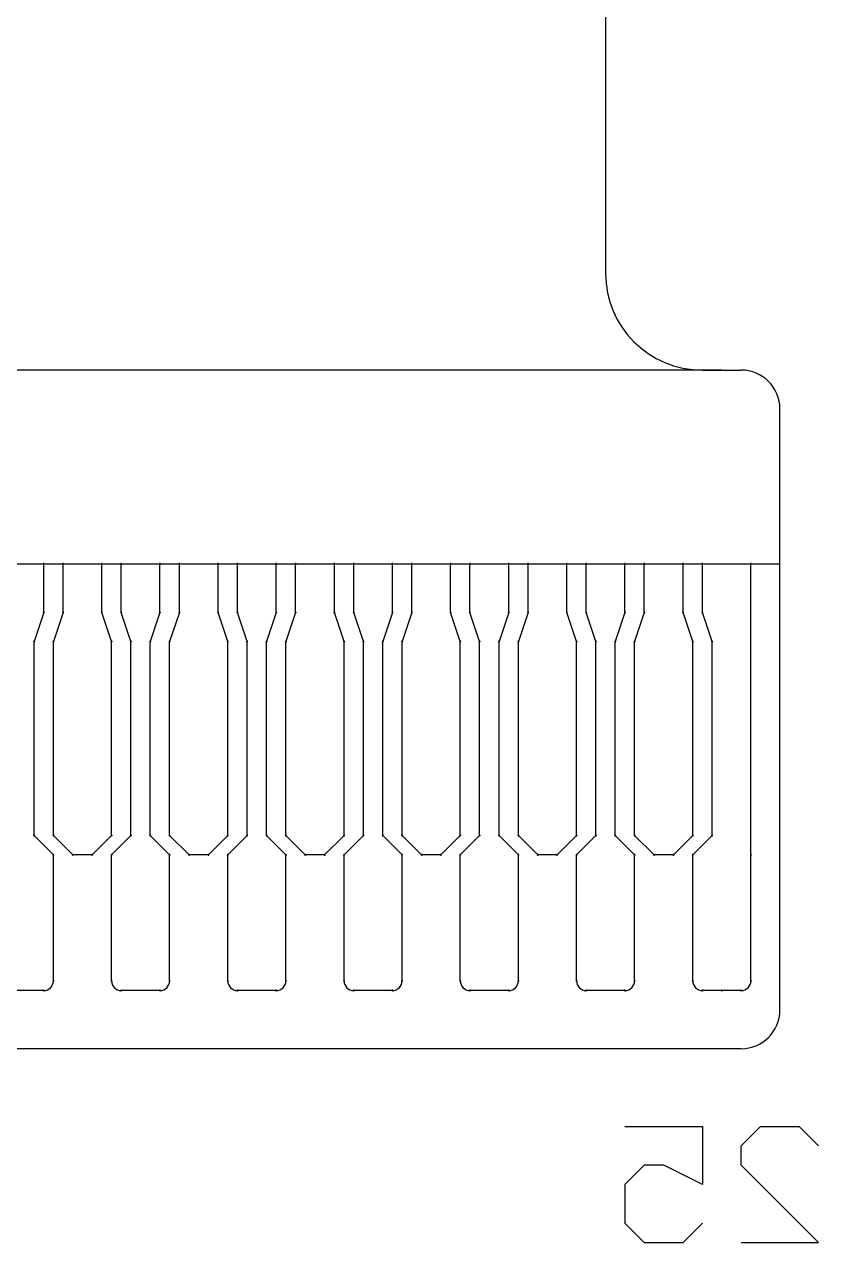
# Model space of a CAD drawing. Header units: millimetres. Extents: x 1040 to 3675, y 249 to 975.
# Drawn here: x 3368.83 to 3372.93, y 837.91 to 844.19 of the extents above; entities that cross this region are included whole.
import ezdxf

# ---------------------------------------------------------------- set-up
doc = ezdxf.new("R2010")
doc.units = ezdxf.units.MM
doc.layers.add('KeepOutLayer', color=6, linetype='Continuous')

msp = doc.modelspace()

# ---------------------------------------------------------------- linework, layer by layer
for p, q in [((3371.8344, 848.9092), (3371.8344, 842.9092)), ((3372.4344, 842.4092), (3365.2344, 842.4092)), ((3372.3344, 842.4092), (3372.5344, 842.4092)), ((3372.7344, 839.1092), (3372.7344, 842.2092)), ((3372.7344, 841.4092), (3364.9344, 841.4092)), ((3372.5344, 838.9092), (3365.1344, 838.9092))]:
    msp.add_line(p, q)
for centre, radius, start, end in [((3372.3344, 842.9092), 0.5, 180, 270), ((3372.5344, 842.2092), 0.2, 0, 90), ((3372.5344, 839.1092), 0.2, 270, 0)]:
    msp.add_arc(centre, radius, start, end)
at = {"layer": 'KeepOutLayer'}
for p, q in [((3368.9347, 841.1592), (3368.9347, 841.4092)), ((3369.0347, 841.1592), (3369.0347, 841.4092)), ((3369.2347, 841.1592), (3369.2347, 841.4092)), ((3369.3347, 841.1592), (3369.3347, 841.4092)), ((3369.5347, 841.1592), (3369.5347, 841.4092)), ((3369.6347, 841.1592), (3369.6347, 841.4092)), ((3369.8347, 841.1592), (3369.8347, 841.4092)), ((3369.9347, 841.1592), (3369.9347, 841.4092)), ((3370.1347, 841.1592), (3370.1347, 841.4092)), ((3370.2347, 841.1592), (3370.2347, 841.4092)), ((3370.4347, 841.1592), (3370.4347, 841.4092)), ((3370.5347, 841.1592), (3370.5347, 841.4092)), ((3370.7347, 841.1592), (3370.7347, 841.4092)), ((3370.8347, 841.1592), (3370.8347, 841.4092)), ((3371.0347, 841.1592), (3371.0347, 841.4092)), ((3371.1347, 841.1592), (3371.1347, 841.4092)), ((3371.3347, 841.1592), (3371.3347, 841.4092)), ((3371.4347, 841.1592), (3371.4347, 841.4092)), ((3371.6347, 841.1592), (3371.6347, 841.4092)), ((3371.7347, 841.1592), (3371.7347, 841.4092)), ((3371.9347, 841.1592), (3371.9347, 841.4092)), ((3372.0347, 841.1592), (3372.0347, 841.4092)), ((3372.2347, 841.1592), (3372.2347, 841.4092)), ((3372.3347, 841.1592), (3372.3347, 841.4092)), ((3372.3347, 841.1592), (3372.3347, 841.4092)), ((3372.5847, 839.2592), (3372.5847, 841.4092)), ((3368.9347, 841.1592), (3368.8847, 841.0092)), ((3369.0347, 841.1592), (3368.9847, 841.0092)), ((3369.2847, 841.0092), (3369.2347, 841.1592)), ((3369.3847, 841.0092), (3369.3347, 841.1592)), ((3369.5347, 841.1592), (3369.4847, 841.0092)), ((3369.6347, 841.1592), (3369.5847, 841.0092)), ((3369.8847, 841.0092), (3369.8347, 841.1592)), ((3369.9847, 841.0092), (3369.9347, 841.1592)), ((3370.1347, 841.1592), (3370.0847, 841.0092)), ((3370.2347, 841.1592), (3370.1847, 841.0092)), ((3370.4847, 841.0092), (3370.4347, 841.1592)), ((3370.5847, 841.0092), (3370.5347, 841.1592)), ((3370.7347, 841.1592), (3370.6847, 841.0092)), ((3370.8347, 841.1592), (3370.7847, 841.0092)), ((3371.0847, 841.0092), (3371.0347, 841.1592)), ((3371.1847, 841.0092), (3371.1347, 841.1592)), ((3371.3347, 841.1592), (3371.2847, 841.0092)), ((3371.4347, 841.1592), (3371.3847, 841.0092)), ((3371.6847, 841.0092), (3371.6347, 841.1592)), ((3371.7847, 841.0092), (3371.7347, 841.1592)), ((3371.9347, 841.1592), (3371.8847, 841.0092)), ((3372.0347, 841.1592), (3371.9847, 841.0092)), ((3372.2847, 841.0092), (3372.2347, 841.1592)), ((3372.3847, 841.0092), (3372.3347, 841.1592)), ((3372.3847, 841.0092), (3372.3347, 841.1592)), ((3368.8847, 840.0092), (3368.8847, 841.0092)), ((3368.9847, 840.0092), (3368.9847, 841.0092)), ((3369.2847, 840.0092), (3369.2847, 841.0092)), ((3369.3847, 840.0092), (3369.3847, 841.0092)), ((3369.4847, 840.0092), (3369.4847, 841.0092)), ((3369.5847, 840.0092), (3369.5847, 841.0092)), ((3369.8847, 840.0092), (3369.8847, 841.0092)), ((3369.9847, 840.0092), (3369.9847, 841.0092)), ((3370.0847, 840.0092), (3370.0847, 841.0092)), ((3370.1847, 840.0092), (3370.1847, 841.0092)), ((3370.4847, 840.0092), (3370.4847, 841.0092)), ((3370.5847, 840.0092), (3370.5847, 841.0092)), ((3370.6847, 840.0092), (3370.6847, 841.0092)), ((3370.7847, 840.0092), (3370.7847, 841.0092)), ((3371.0847, 840.0092), (3371.0847, 841.0092)), ((3371.1847, 840.0092), (3371.1847, 841.0092)), ((3371.2847, 840.0092), (3371.2847, 841.0092)), ((3371.3847, 840.0092), (3371.3847, 841.0092)), ((3371.6847, 840.0092), (3371.6847, 841.0092)), ((3371.7847, 840.0092), (3371.7847, 841.0092)), ((3371.8847, 840.0092), (3371.8847, 841.0092)), ((3371.9847, 840.0092), (3371.9847, 841.0092)), ((3372.2847, 840.0092), (3372.2847, 841.0092)), ((3372.2847, 840.0092), (3372.2847, 841.0092)), ((3372.3847, 840.0092), (3372.3847, 841.0092)), ((3372.3847, 840.0092), (3372.3847, 841.0092)), ((3368.9847, 839.9092), (3368.8847, 840.0092)), ((3369.0847, 839.9092), (3368.9847, 840.0092)), ((3369.2847, 840.0092), (3369.1847, 839.9092)), ((3369.3847, 840.0092), (3369.2847, 839.9092)), ((3369.5847, 839.9092), (3369.4847, 840.0092)), ((3369.6847, 839.9092), (3369.5847, 840.0092)), ((3369.8847, 840.0092), (3369.7847, 839.9092)), ((3369.9847, 840.0092), (3369.8847, 839.9092)), ((3370.1847, 839.9092), (3370.0847, 840.0092)), ((3370.2847, 839.9092), (3370.1847, 840.0092)), ((3370.4847, 840.0092), (3370.3847, 839.9092)), ((3370.5847, 840.0092), (3370.4847, 839.9092)), ((3370.7847, 839.9092), (3370.6847, 840.0092)), ((3370.8847, 839.9092), (3370.7847, 840.0092)), ((3371.0847, 840.0092), (3370.9847, 839.9092)), ((3371.1847, 840.0092), (3371.0847, 839.9092)), ((3371.3847, 839.9092), (3371.2847, 840.0092)), ((3371.4847, 839.9092), (3371.3847, 840.0092)), ((3371.6847, 840.0092), (3371.5847, 839.9092)), ((3371.7847, 840.0092), (3371.6847, 839.9092)), ((3371.9847, 839.9092), (3371.8847, 840.0092)), ((3372.0847, 839.9092), (3371.9847, 840.0092)), ((3372.2847, 840.0092), (3372.1847, 839.9092)), ((3372.3847, 840.0092), (3372.2847, 839.9092)), ((3372.3847, 840.0092), (3372.2847, 839.9092)), ((3368.9847, 839.2592), (3368.9847, 839.9092)), ((3369.1847, 839.9092), (3369.0847, 839.9092)), ((3369.2847, 839.2592), (3369.2847, 839.9092)), ((3369.5847, 839.2592), (3369.5847, 839.9092)), ((3369.7847, 839.9092), (3369.6847, 839.9092)), ((3369.8847, 839.2592), (3369.8847, 839.9092)), ((3369.8847, 839.2592), (3369.8847, 839.9092)), ((3370.1847, 839.2592), (3370.1847, 839.9092)), ((3370.3847, 839.9092), (3370.2847, 839.9092)), ((3370.4847, 839.2592), (3370.4847, 839.9092)), ((3370.7847, 839.2592), (3370.7847, 839.9092)), ((3370.9847, 839.9092), (3370.8847, 839.9092)), ((3371.0847, 839.2592), (3371.0847, 839.9092)), ((3371.3847, 839.2592), (3371.3847, 839.9092)), ((3371.5847, 839.9092), (3371.4847, 839.9092)), ((3371.6847, 839.2592), (3371.6847, 839.9092)), ((3371.9847, 839.2592), (3371.9847, 839.9092)), ((3372.1847, 839.9092), (3372.0847, 839.9092)), ((3372.2847, 839.2592), (3372.2847, 839.9092)), ((3372.5847, 839.2592), (3372.5847, 839.9092)), ((3368.9347, 839.2092), (3368.7347, 839.2092)), ((3369.5347, 839.2092), (3369.3347, 839.2092)), ((3370.1347, 839.2092), (3369.9347, 839.2092)), ((3370.7347, 839.2092), (3370.5347, 839.2092)), ((3371.3347, 839.2092), (3371.1347, 839.2092)), ((3371.9347, 839.2092), (3371.7347, 839.2092)), ((3372.5347, 839.2092), (3372.3347, 839.2092)), ((3372.5347, 839.2092), (3372.3347, 839.2092)), ((3371.9347, 838.509), (3372.3346, 838.509)), ((3372.3346, 838.509), (3372.3346, 838.2091)), ((3372.5346, 838.409), (3372.6345, 838.509)), ((3372.6345, 838.509), (3372.8345, 838.509)), ((3372.8345, 838.509), (3372.9344, 838.409)), ((3372.5346, 838.3091), (3372.5346, 838.409)), ((3372.0347, 838.3091), (3371.9347, 838.2091)), ((3372.1347, 838.3091), (3372.0347, 838.3091)), ((3372.3346, 838.2091), (3372.1347, 838.3091)), ((3372.9344, 837.9092), (3372.5346, 838.3091)), ((3371.9347, 838.2091), (3371.9347, 838.0092)), ((3371.9347, 838.0092), (3372.0347, 837.9092)), ((3372.2346, 837.9092), (3372.3346, 838.0092)), ((3372.0347, 837.9092), (3372.2346, 837.9092)), ((3372.5346, 837.9092), (3372.9344, 837.9092))]:
    msp.add_line(p, q, dxfattribs=at)
for centre, radius, start, end in [((3368.9347, 841.4092), 0.0025, 0, 180), ((3368.9347, 841.4092), 0.0025, 180, 0), ((3369.0347, 841.4092), 0.0025, 0, 180), ((3369.0347, 841.4092), 0.0025, 180, 0), ((3369.2347, 841.4092), 0.0025, 0, 180), ((3369.2347, 841.4092), 0.0025, 180, 0), ((3369.3347, 841.4092), 0.0025, 0, 180), ((3369.3347, 841.4092), 0.0025, 180, 0), ((3369.5347, 841.4092), 0.0025, 0, 180), ((3369.5347, 841.4092), 0.0025, 180, 0), ((3369.6347, 841.4092), 0.0025, 0, 180), ((3369.6347, 841.4092), 0.0025, 180, 0), ((3369.8347, 841.4092), 0.0025, 0, 180), ((3369.8347, 841.4092), 0.0025, 180, 0), ((3369.9347, 841.4092), 0.0025, 0, 180), ((3369.9347, 841.4092), 0.0025, 180, 0), ((3370.1347, 841.4092), 0.0025, 0, 180), ((3370.1347, 841.4092), 0.0025, 180, 0), ((3370.2347, 841.4092), 0.0025, 0, 180), ((3370.2347, 841.4092), 0.0025, 180, 0), ((3370.4347, 841.4092), 0.0025, 0, 180), ((3370.4347, 841.4092), 0.0025, 180, 0), ((3370.5347, 841.4092), 0.0025, 0, 180), ((3370.5347, 841.4092), 0.0025, 180, 0), ((3370.7347, 841.4092), 0.0025, 0, 180), ((3370.7347, 841.4092), 0.0025, 180, 0), ((3370.8347, 841.4092), 0.0025, 0, 180), ((3370.8347, 841.4092), 0.0025, 180, 0), ((3371.0347, 841.4092), 0.0025, 0, 180), ((3371.0347, 841.4092), 0.0025, 180, 0), ((3371.1347, 841.4092), 0.0025, 0, 180), ((3371.1347, 841.4092), 0.0025, 180, 0), ((3371.3347, 841.4092), 0.0025, 0, 180), ((3371.3347, 841.4092), 0.0025, 180, 0), ((3371.4347, 841.4092), 0.0025, 0, 180), ((3371.4347, 841.4092), 0.0025, 180, 0), ((3371.6347, 841.4092), 0.0025, 0, 180), ((3371.6347, 841.4092), 0.0025, 180, 0), ((3371.7347, 841.4092), 0.0025, 0, 180), ((3371.7347, 841.4092), 0.0025, 180, 0), ((3371.9347, 841.4092), 0.0025, 0, 180), ((3371.9347, 841.4092), 0.0025, 180, 0), ((3372.0347, 841.4092), 0.0025, 0, 180), ((3372.0347, 841.4092), 0.0025, 180, 0), ((3372.2347, 841.4092), 0.0025, 0, 180), ((3372.2347, 841.4092), 0.0025, 180, 0), ((3372.3347, 841.4092), 0.0025, 0, 180), ((3372.3347, 841.4092), 0.0025, 0, 180), ((3372.3347, 841.4092), 0.0025, 180, 0), ((3372.3347, 841.4092), 0.0025, 180, 0), ((3372.5847, 841.4092), 0.0025, 0, 180), ((3372.5847, 841.4092), 0.0025, 180, 0), ((3368.9347, 841.1592), 0.0025, 0, 180), ((3368.9347, 841.1592), 0.0025, 0, 180), ((3368.9347, 841.1592), 0.0025, 180, 0), ((3368.9347, 841.1592), 0.0025, 180, 0), ((3369.0347, 841.1592), 0.0025, 0, 180), ((3369.0347, 841.1592), 0.0025, 0, 180), ((3369.0347, 841.1592), 0.0025, 180, 0), ((3369.0347, 841.1592), 0.0025, 180, 0), ((3369.2347, 841.1592), 0.0025, 0, 180), ((3369.2347, 841.1592), 0.0025, 0, 180), ((3369.2347, 841.1592), 0.0025, 180, 0), ((3369.2347, 841.1592), 0.0025, 180, 0), ((3369.3347, 841.1592), 0.0025, 0, 180), ((3369.3347, 841.1592), 0.0025, 0, 180), ((3369.3347, 841.1592), 0.0025, 180, 0), ((3369.3347, 841.1592), 0.0025, 180, 0), ((3369.5347, 841.1592), 0.0025, 0, 180), ((3369.5347, 841.1592), 0.0025, 0, 180), ((3369.5347, 841.1592), 0.0025, 180, 0), ((3369.5347, 841.1592), 0.0025, 180, 0), ((3369.6347, 841.1592), 0.0025, 0, 180), ((3369.6347, 841.1592), 0.0025, 0, 180), ((3369.6347, 841.1592), 0.0025, 180, 0), ((3369.6347, 841.1592), 0.0025, 180, 0), ((3369.8347, 841.1592), 0.0025, 0, 180), ((3369.8347, 841.1592), 0.0025, 0, 180), ((3369.8347, 841.1592), 0.0025, 180, 0), ((3369.8347, 841.1592), 0.0025, 180, 0), ((3369.9347, 841.1592), 0.0025, 0, 180), ((3369.9347, 841.1592), 0.0025, 0, 180), ((3369.9347, 841.1592), 0.0025, 180, 0), ((3369.9347, 841.1592), 0.0025, 180, 0), ((3370.1347, 841.1592), 0.0025, 0, 180), ((3370.1347, 841.1592), 0.0025, 0, 180), ((3370.1347, 841.1592), 0.0025, 180, 0), ((3370.1347, 841.1592), 0.0025, 180, 0), ((3370.2347, 841.1592), 0.0025, 0, 180), ((3370.2347, 841.1592), 0.0025, 0, 180), ((3370.2347, 841.1592), 0.0025, 180, 0), ((3370.2347, 841.1592), 0.0025, 180, 0), ((3370.4347, 841.1592), 0.0025, 0, 180), ((3370.4347, 841.1592), 0.0025, 0, 180), ((3370.4347, 841.1592), 0.0025, 180, 0), ((3370.4347, 841.1592), 0.0025, 180, 0), ((3370.5347, 841.1592), 0.0025, 0, 180), ((3370.5347, 841.1592), 0.0025, 0, 180), ((3370.5347, 841.1592), 0.0025, 180, 0), ((3370.5347, 841.1592), 0.0025, 180, 0), ((3370.7347, 841.1592), 0.0025, 0, 180), ((3370.7347, 841.1592), 0.0025, 0, 180), ((3370.7347, 841.1592), 0.0025, 180, 0), ((3370.7347, 841.1592), 0.0025, 180, 0), ((3370.8347, 841.1592), 0.0025, 0, 180), ((3370.8347, 841.1592), 0.0025, 0, 180), ((3370.8347, 841.1592), 0.0025, 180, 0), ((3370.8347, 841.1592), 0.0025, 180, 0), ((3371.0347, 841.1592), 0.0025, 0, 180), ((3371.0347, 841.1592), 0.0025, 0, 180), ((3371.0347, 841.1592), 0.0025, 180, 0), ((3371.0347, 841.1592), 0.0025, 180, 0), ((3371.1347, 841.1592), 0.0025, 0, 180), ((3371.1347, 841.1592), 0.0025, 0, 180), ((3371.1347, 841.1592), 0.0025, 180, 0), ((3371.1347, 841.1592), 0.0025, 180, 0), ((3371.3347, 841.1592), 0.0025, 0, 180), ((3371.3347, 841.1592), 0.0025, 0, 180), ((3371.3347, 841.1592), 0.0025, 180, 0), ((3371.3347, 841.1592), 0.0025, 180, 0), ((3371.4347, 841.1592), 0.0025, 0, 180), ((3371.4347, 841.1592), 0.0025, 0, 180), ((3371.4347, 841.1592), 0.0025, 180, 0), ((3371.4347, 841.1592), 0.0025, 180, 0), ((3371.6347, 841.1592), 0.0025, 0, 180), ((3371.6347, 841.1592), 0.0025, 0, 180), ((3371.6347, 841.1592), 0.0025, 180, 0), ((3371.6347, 841.1592), 0.0025, 180, 0), ((3371.7347, 841.1592), 0.0025, 0, 180), ((3371.7347, 841.1592), 0.0025, 0, 180), ((3371.7347, 841.1592), 0.0025, 180, 0), ((3371.7347, 841.1592), 0.0025, 180, 0), ((3371.9347, 841.1592), 0.0025, 0, 180), ((3371.9347, 841.1592), 0.0025, 0, 180), ((3371.9347, 841.1592), 0.0025, 180, 0), ((3371.9347, 841.1592), 0.0025, 180, 0), ((3372.0347, 841.1592), 0.0025, 0, 180), ((3372.0347, 841.1592), 0.0025, 0, 180), ((3372.0347, 841.1592), 0.0025, 180, 0), ((3372.0347, 841.1592), 0.0025, 180, 0), ((3372.2347, 841.1592), 0.0025, 0, 180), ((3372.2347, 841.1592), 0.0025, 0, 180), ((3372.2347, 841.1592), 0.0025, 180, 0), ((3372.2347, 841.1592), 0.0025, 180, 0), ((3372.3347, 841.1592), 0.0025, 0, 180), ((3372.3347, 841.1592), 0.0025, 0, 180), ((3372.3347, 841.1592), 0.0025, 0, 180), ((3372.3347, 841.1592), 0.0025, 0, 180), ((3372.3347, 841.1592), 0.0025, 180, 0), ((3372.3347, 841.1592), 0.0025, 180, 0), ((3372.3347, 841.1592), 0.0025, 180, 0), ((3372.3347, 841.1592), 0.0025, 180, 0), ((3368.8847, 841.0092), 0.0025, 0, 180), ((3368.8847, 841.0092), 0.0025, 0, 180), ((3368.9847, 841.0092), 0.0025, 0, 180), ((3368.9847, 841.0092), 0.0025, 0, 180), ((3369.2847, 841.0092), 0.0025, 0, 180), ((3369.2847, 841.0092), 0.0025, 0, 180), ((3369.3847, 841.0092), 0.0025, 0, 180), ((3369.3847, 841.0092), 0.0025, 0, 180), ((3369.4847, 841.0092), 0.0025, 0, 180), ((3369.4847, 841.0092), 0.0025, 0, 180), ((3369.5847, 841.0092), 0.0025, 0, 180), ((3369.5847, 841.0092), 0.0025, 0, 180), ((3369.8847, 841.0092), 0.0025, 0, 180), ((3369.8847, 841.0092), 0.0025, 0, 180), ((3369.9847, 841.0092), 0.0025, 0, 180), ((3369.9847, 841.0092), 0.0025, 0, 180), ((3370.0847, 841.0092), 0.0025, 0, 180), ((3370.0847, 841.0092), 0.0025, 0, 180), ((3370.1847, 841.0092), 0.0025, 0, 180), ((3370.1847, 841.0092), 0.0025, 0, 180), ((3370.4847, 841.0092), 0.0025, 0, 180), ((3370.4847, 841.0092), 0.0025, 0, 180), ((3370.5847, 841.0092), 0.0025, 0, 180), ((3370.5847, 841.0092), 0.0025, 0, 180), ((3370.6847, 841.0092), 0.0025, 0, 180), ((3370.6847, 841.0092), 0.0025, 0, 180), ((3370.7847, 841.0092), 0.0025, 0, 180), ((3370.7847, 841.0092), 0.0025, 0, 180), ((3371.0847, 841.0092), 0.0025, 0, 180), ((3371.0847, 841.0092), 0.0025, 0, 180), ((3371.1847, 841.0092), 0.0025, 0, 180), ((3371.1847, 841.0092), 0.0025, 0, 180), ((3371.2847, 841.0092), 0.0025, 0, 180), ((3371.2847, 841.0092), 0.0025, 0, 180), ((3371.3847, 841.0092), 0.0025, 0, 180), ((3371.3847, 841.0092), 0.0025, 0, 180), ((3371.6847, 841.0092), 0.0025, 0, 180), ((3371.6847, 841.0092), 0.0025, 0, 180), ((3371.7847, 841.0092), 0.0025, 0, 180), ((3371.7847, 841.0092), 0.0025, 0, 180), ((3371.8847, 841.0092), 0.0025, 0, 180), ((3371.8847, 841.0092), 0.0025, 0, 180), ((3371.9847, 841.0092), 0.0025, 0, 180), ((3371.9847, 841.0092), 0.0025, 0, 180), ((3372.2847, 841.0092), 0.0025, 0, 180), ((3372.2847, 841.0092), 0.0025, 0, 180), ((3372.2847, 841.0092), 0.0025, 0, 180), ((3372.3847, 841.0092), 0.0025, 0, 180), ((3372.3847, 841.0092), 0.0025, 0, 180), ((3372.3847, 841.0092), 0.0025, 0, 180), ((3372.3847, 841.0092), 0.0025, 0, 180), ((3368.8847, 841.0092), 0.0025, 180, 0), ((3368.8847, 841.0092), 0.0025, 180, 0), ((3368.9847, 841.0092), 0.0025, 180, 0), ((3368.9847, 841.0092), 0.0025, 180, 0), ((3369.2847, 841.0092), 0.0025, 180, 0), ((3369.2847, 841.0092), 0.0025, 180, 0), ((3369.3847, 841.0092), 0.0025, 180, 0), ((3369.3847, 841.0092), 0.0025, 180, 0), ((3369.4847, 841.0092), 0.0025, 180, 0), ((3369.4847, 841.0092), 0.0025, 180, 0), ((3369.5847, 841.0092), 0.0025, 180, 0), ((3369.5847, 841.0092), 0.0025, 180, 0), ((3369.8847, 841.0092), 0.0025, 180, 0), ((3369.8847, 841.0092), 0.0025, 180, 0), ((3369.9847, 841.0092), 0.0025, 180, 0), ((3369.9847, 841.0092), 0.0025, 180, 0), ((3370.0847, 841.0092), 0.0025, 180, 0), ((3370.0847, 841.0092), 0.0025, 180, 0), ((3370.1847, 841.0092), 0.0025, 180, 0), ((3370.1847, 841.0092), 0.0025, 180, 0), ((3370.4847, 841.0092), 0.0025, 180, 0), ((3370.4847, 841.0092), 0.0025, 180, 0), ((3370.5847, 841.0092), 0.0025, 180, 0), ((3370.5847, 841.0092), 0.0025, 180, 0), ((3370.6847, 841.0092), 0.0025, 180, 0), ((3370.6847, 841.0092), 0.0025, 180, 0), ((3370.7847, 841.0092), 0.0025, 180, 0), ((3370.7847, 841.0092), 0.0025, 180, 0), ((3371.0847, 841.0092), 0.0025, 180, 0), ((3371.0847, 841.0092), 0.0025, 180, 0), ((3371.1847, 841.0092), 0.0025, 180, 0), ((3371.1847, 841.0092), 0.0025, 180, 0), ((3371.2847, 841.0092), 0.0025, 180, 0), ((3371.2847, 841.0092), 0.0025, 180, 0), ((3371.3847, 841.0092), 0.0025, 180, 0), ((3371.3847, 841.0092), 0.0025, 180, 0), ((3371.6847, 841.0092), 0.0025, 180, 0), ((3371.6847, 841.0092), 0.0025, 180, 0), ((3371.7847, 841.0092), 0.0025, 180, 0), ((3371.7847, 841.0092), 0.0025, 180, 0), ((3371.8847, 841.0092), 0.0025, 180, 0), ((3371.8847, 841.0092), 0.0025, 180, 0), ((3371.9847, 841.0092), 0.0025, 180, 0), ((3371.9847, 841.0092), 0.0025, 180, 0), ((3372.2847, 841.0092), 0.0025, 180, 0), ((3372.2847, 841.0092), 0.0025, 180, 0), ((3372.2847, 841.0092), 0.0025, 180, 0), ((3372.3847, 841.0092), 0.0025, 180, 0), ((3372.3847, 841.0092), 0.0025, 180, 0), ((3372.3847, 841.0092), 0.0025, 180, 0), ((3372.3847, 841.0092), 0.0025, 180, 0), ((3368.8847, 840.0092), 0.0025, 0, 180), ((3368.8847, 840.0092), 0.0025, 0, 180), ((3368.8847, 840.0092), 0.0025, 180, 0), ((3368.8847, 840.0092), 0.0025, 180, 0), ((3368.9847, 840.0092), 0.0025, 0, 180), ((3368.9847, 840.0092), 0.0025, 0, 180), ((3368.9847, 840.0092), 0.0025, 180, 0), ((3368.9847, 840.0092), 0.0025, 180, 0), ((3369.2847, 840.0092), 0.0025, 0, 180), ((3369.2847, 840.0092), 0.0025, 0, 180), ((3369.2847, 840.0092), 0.0025, 180, 0), ((3369.2847, 840.0092), 0.0025, 180, 0), ((3369.3847, 840.0092), 0.0025, 0, 180), ((3369.3847, 840.0092), 0.0025, 0, 180), ((3369.3847, 840.0092), 0.0025, 180, 0), ((3369.3847, 840.0092), 0.0025, 180, 0), ((3369.4847, 840.0092), 0.0025, 0, 180), ((3369.4847, 840.0092), 0.0025, 0, 180), ((3369.4847, 840.0092), 0.0025, 180, 0), ((3369.4847, 840.0092), 0.0025, 180, 0), ((3369.5847, 840.0092), 0.0025, 0, 180), ((3369.5847, 840.0092), 0.0025, 0, 180), ((3369.5847, 840.0092), 0.0025, 180, 0), ((3369.5847, 840.0092), 0.0025, 180, 0), ((3369.8847, 840.0092), 0.0025, 0, 180), ((3369.8847, 840.0092), 0.0025, 0, 180), ((3369.8847, 840.0092), 0.0025, 180, 0), ((3369.8847, 840.0092), 0.0025, 180, 0), ((3369.9847, 840.0092), 0.0025, 0, 180), ((3369.9847, 840.0092), 0.0025, 0, 180), ((3369.9847, 840.0092), 0.0025, 180, 0), ((3369.9847, 840.0092), 0.0025, 180, 0), ((3370.0847, 840.0092), 0.0025, 0, 180), ((3370.0847, 840.0092), 0.0025, 0, 180), ((3370.0847, 840.0092), 0.0025, 180, 0), ((3370.0847, 840.0092), 0.0025, 180, 0), ((3370.1847, 840.0092), 0.0025, 0, 180), ((3370.1847, 840.0092), 0.0025, 0, 180), ((3370.1847, 840.0092), 0.0025, 180, 0), ((3370.1847, 840.0092), 0.0025, 180, 0), ((3370.4847, 840.0092), 0.0025, 0, 180), ((3370.4847, 840.0092), 0.0025, 0, 180), ((3370.4847, 840.0092), 0.0025, 180, 0), ((3370.4847, 840.0092), 0.0025, 180, 0), ((3370.5847, 840.0092), 0.0025, 0, 180), ((3370.5847, 840.0092), 0.0025, 0, 180), ((3370.5847, 840.0092), 0.0025, 180, 0), ((3370.5847, 840.0092), 0.0025, 180, 0), ((3370.6847, 840.0092), 0.0025, 0, 180), ((3370.6847, 840.0092), 0.0025, 0, 180), ((3370.6847, 840.0092), 0.0025, 180, 0), ((3370.6847, 840.0092), 0.0025, 180, 0), ((3370.7847, 840.0092), 0.0025, 0, 180), ((3370.7847, 840.0092), 0.0025, 0, 180), ((3370.7847, 840.0092), 0.0025, 180, 0), ((3370.7847, 840.0092), 0.0025, 180, 0), ((3371.0847, 840.0092), 0.0025, 0, 180), ((3371.0847, 840.0092), 0.0025, 0, 180), ((3371.0847, 840.0092), 0.0025, 180, 0), ((3371.0847, 840.0092), 0.0025, 180, 0), ((3371.1847, 840.0092), 0.0025, 0, 180), ((3371.1847, 840.0092), 0.0025, 0, 180), ((3371.1847, 840.0092), 0.0025, 180, 0), ((3371.1847, 840.0092), 0.0025, 180, 0), ((3371.2847, 840.0092), 0.0025, 0, 180), ((3371.2847, 840.0092), 0.0025, 0, 180), ((3371.2847, 840.0092), 0.0025, 180, 0), ((3371.2847, 840.0092), 0.0025, 180, 0), ((3371.3847, 840.0092), 0.0025, 0, 180), ((3371.3847, 840.0092), 0.0025, 0, 180), ((3371.3847, 840.0092), 0.0025, 180, 0), ((3371.3847, 840.0092), 0.0025, 180, 0), ((3371.6847, 840.0092), 0.0025, 0, 180), ((3371.6847, 840.0092), 0.0025, 0, 180), ((3371.6847, 840.0092), 0.0025, 180, 0), ((3371.6847, 840.0092), 0.0025, 180, 0), ((3371.7847, 840.0092), 0.0025, 0, 180), ((3371.7847, 840.0092), 0.0025, 0, 180), ((3371.7847, 840.0092), 0.0025, 180, 0), ((3371.7847, 840.0092), 0.0025, 180, 0), ((3371.8847, 840.0092), 0.0025, 0, 180), ((3371.8847, 840.0092), 0.0025, 0, 180), ((3371.8847, 840.0092), 0.0025, 180, 0), ((3371.8847, 840.0092), 0.0025, 180, 0), ((3371.9847, 840.0092), 0.0025, 0, 180), ((3371.9847, 840.0092), 0.0025, 0, 180), ((3371.9847, 840.0092), 0.0025, 180, 0), ((3371.9847, 840.0092), 0.0025, 180, 0), ((3372.2847, 840.0092), 0.0025, 0, 180), ((3372.2847, 840.0092), 0.0025, 0, 180), ((3372.2847, 840.0092), 0.0025, 0, 180), ((3372.2847, 840.0092), 0.0025, 180, 0), ((3372.2847, 840.0092), 0.0025, 180, 0), ((3372.2847, 840.0092), 0.0025, 180, 0), ((3372.3847, 840.0092), 0.0025, 0, 180), ((3372.3847, 840.0092), 0.0025, 0, 180), ((3372.3847, 840.0092), 0.0025, 0, 180), ((3372.3847, 840.0092), 0.0025, 0, 180), ((3372.3847, 840.0092), 0.0025, 180, 0), ((3372.3847, 840.0092), 0.0025, 180, 0), ((3372.3847, 840.0092), 0.0025, 180, 0), ((3372.3847, 840.0092), 0.0025, 180, 0), ((3368.9847, 839.9092), 0.0025, 0, 180), ((3368.9847, 839.9092), 0.0025, 0, 180), ((3368.9847, 839.9092), 0.0025, 180, 0), ((3368.9847, 839.9092), 0.0025, 180, 0), ((3369.0847, 839.9092), 0.0025, 0, 180), ((3369.0847, 839.9092), 0.0025, 0, 180), ((3369.0847, 839.9092), 0.0025, 180, 0), ((3369.0847, 839.9092), 0.0025, 180, 0), ((3369.1847, 839.9092), 0.0025, 0, 180), ((3369.1847, 839.9092), 0.0025, 0, 180), ((3369.1847, 839.9092), 0.0025, 180, 0), ((3369.1847, 839.9092), 0.0025, 180, 0), ((3369.2847, 839.9092), 0.0025, 0, 180), ((3369.2847, 839.9092), 0.0025, 0, 180), ((3369.2847, 839.9092), 0.0025, 180, 0), ((3369.2847, 839.9092), 0.0025, 180, 0), ((3369.5847, 839.9092), 0.0025, 0, 180), ((3369.5847, 839.9092), 0.0025, 0, 180), ((3369.5847, 839.9092), 0.0025, 180, 0), ((3369.5847, 839.9092), 0.0025, 180, 0), ((3369.6847, 839.9092), 0.0025, 0, 180), ((3369.6847, 839.9092), 0.0025, 0, 180), ((3369.6847, 839.9092), 0.0025, 180, 0), ((3369.6847, 839.9092), 0.0025, 180, 0), ((3369.7847, 839.9092), 0.0025, 0, 180), ((3369.7847, 839.9092), 0.0025, 0, 180), ((3369.7847, 839.9092), 0.0025, 180, 0), ((3369.7847, 839.9092), 0.0025, 180, 0), ((3369.8847, 839.9092), 0.0025, 0, 180), ((3369.8847, 839.9092), 0.0025, 0, 180), ((3369.8847, 839.9092), 0.0025, 0, 180), ((3369.8847, 839.9092), 0.0025, 180, 0), ((3369.8847, 839.9092), 0.0025, 180, 0), ((3369.8847, 839.9092), 0.0025, 180, 0), ((3370.1847, 839.9092), 0.0025, 0, 180), ((3370.1847, 839.9092), 0.0025, 0, 180), ((3370.1847, 839.9092), 0.0025, 180, 0), ((3370.1847, 839.9092), 0.0025, 180, 0), ((3370.2847, 839.9092), 0.0025, 0, 180), ((3370.2847, 839.9092), 0.0025, 0, 180), ((3370.2847, 839.9092), 0.0025, 180, 0), ((3370.2847, 839.9092), 0.0025, 180, 0), ((3370.3847, 839.9092), 0.0025, 0, 180), ((3370.3847, 839.9092), 0.0025, 0, 180), ((3370.3847, 839.9092), 0.0025, 180, 0), ((3370.3847, 839.9092), 0.0025, 180, 0), ((3370.4847, 839.9092), 0.0025, 0, 180), ((3370.4847, 839.9092), 0.0025, 0, 180), ((3370.4847, 839.9092), 0.0025, 180, 0), ((3370.4847, 839.9092), 0.0025, 180, 0), ((3370.7847, 839.9092), 0.0025, 0, 180), ((3370.7847, 839.9092), 0.0025, 0, 180), ((3370.7847, 839.9092), 0.0025, 180, 0), ((3370.7847, 839.9092), 0.0025, 180, 0), ((3370.8847, 839.9092), 0.0025, 0, 180), ((3370.8847, 839.9092), 0.0025, 0, 180), ((3370.8847, 839.9092), 0.0025, 180, 0), ((3370.8847, 839.9092), 0.0025, 180, 0), ((3370.9847, 839.9092), 0.0025, 0, 180), ((3370.9847, 839.9092), 0.0025, 0, 180), ((3370.9847, 839.9092), 0.0025, 180, 0), ((3370.9847, 839.9092), 0.0025, 180, 0), ((3371.0847, 839.9092), 0.0025, 0, 180), ((3371.0847, 839.9092), 0.0025, 0, 180), ((3371.0847, 839.9092), 0.0025, 180, 0), ((3371.0847, 839.9092), 0.0025, 180, 0), ((3371.3847, 839.9092), 0.0025, 0, 180), ((3371.3847, 839.9092), 0.0025, 0, 180), ((3371.3847, 839.9092), 0.0025, 180, 0), ((3371.3847, 839.9092), 0.0025, 180, 0), ((3371.4847, 839.9092), 0.0025, 0, 180), ((3371.4847, 839.9092), 0.0025, 0, 180), ((3371.4847, 839.9092), 0.0025, 180, 0), ((3371.4847, 839.9092), 0.0025, 180, 0), ((3371.5847, 839.9092), 0.0025, 0, 180), ((3371.5847, 839.9092), 0.0025, 0, 180), ((3371.5847, 839.9092), 0.0025, 180, 0), ((3371.5847, 839.9092), 0.0025, 180, 0), ((3371.6847, 839.9092), 0.0025, 0, 180), ((3371.6847, 839.9092), 0.0025, 0, 180), ((3371.6847, 839.9092), 0.0025, 180, 0), ((3371.6847, 839.9092), 0.0025, 180, 0), ((3371.9847, 839.9092), 0.0025, 0, 180), ((3371.9847, 839.9092), 0.0025, 0, 180), ((3371.9847, 839.9092), 0.0025, 180, 0), ((3371.9847, 839.9092), 0.0025, 180, 0), ((3372.0847, 839.9092), 0.0025, 0, 180), ((3372.0847, 839.9092), 0.0025, 0, 180), ((3372.0847, 839.9092), 0.0025, 180, 0), ((3372.0847, 839.9092), 0.0025, 180, 0), ((3372.1847, 839.9092), 0.0025, 0, 180), ((3372.1847, 839.9092), 0.0025, 0, 180), ((3372.1847, 839.9092), 0.0025, 180, 0), ((3372.1847, 839.9092), 0.0025, 180, 0), ((3372.2847, 839.9092), 0.0025, 0, 180), ((3372.2847, 839.9092), 0.0025, 0, 180), ((3372.2847, 839.9092), 0.0025, 0, 180), ((3372.2847, 839.9092), 0.0025, 180, 0), ((3372.2847, 839.9092), 0.0025, 180, 0), ((3372.2847, 839.9092), 0.0025, 180, 0), ((3372.5847, 839.9092), 0.0025, 0, 180), ((3372.5847, 839.9092), 0.0025, 180, 0), ((3368.9347, 839.2592), 0.05, 270, 0), ((3368.9847, 839.2592), 0.0025, 0, 180), ((3368.9847, 839.2592), 0.0025, 0, 180), ((3368.9847, 839.2592), 0.0025, 180, 0), ((3368.9847, 839.2592), 0.0025, 180, 0), ((3369.2847, 839.2592), 0.0025, 0, 180), ((3369.2847, 839.2592), 0.0025, 0, 180), ((3369.2847, 839.2592), 0.0025, 180, 0), ((3369.2847, 839.2592), 0.0025, 180, 0), ((3369.3347, 839.2592), 0.05, 180, 270), ((3369.5347, 839.2592), 0.05, 270, 0), ((3369.5847, 839.2592), 0.0025, 0, 180), ((3369.5847, 839.2592), 0.0025, 0, 180), ((3369.5847, 839.2592), 0.0025, 180, 0), ((3369.5847, 839.2592), 0.0025, 180, 0), ((3369.8847, 839.2592), 0.0025, 0, 180), ((3369.8847, 839.2592), 0.0025, 0, 180), ((3369.8847, 839.2592), 0.0025, 0, 180), ((3369.8847, 839.2592), 0.0025, 180, 0), ((3369.8847, 839.2592), 0.0025, 180, 0), ((3369.8847, 839.2592), 0.0025, 180, 0), ((3369.9347, 839.2592), 0.05, 180, 270), ((3370.1347, 839.2592), 0.05, 270, 0), ((3370.1847, 839.2592), 0.0025, 0, 180), ((3370.1847, 839.2592), 0.0025, 0, 180), ((3370.1847, 839.2592), 0.0025, 180, 0), ((3370.1847, 839.2592), 0.0025, 180, 0), ((3370.4847, 839.2592), 0.0025, 0, 180), ((3370.4847, 839.2592), 0.0025, 0, 180), ((3370.4847, 839.2592), 0.0025, 180, 0), ((3370.4847, 839.2592), 0.0025, 180, 0), ((3370.5347, 839.2592), 0.05, 180, 270), ((3370.7347, 839.2592), 0.05, 270, 0), ((3370.7847, 839.2592), 0.0025, 0, 180), ((3370.7847, 839.2592), 0.0025, 0, 180), ((3370.7847, 839.2592), 0.0025, 180, 0), ((3370.7847, 839.2592), 0.0025, 180, 0), ((3371.0847, 839.2592), 0.0025, 0, 180), ((3371.0847, 839.2592), 0.0025, 0, 180), ((3371.0847, 839.2592), 0.0025, 180, 0), ((3371.0847, 839.2592), 0.0025, 180, 0), ((3371.1347, 839.2592), 0.05, 180, 270), ((3371.3347, 839.2592), 0.05, 270, 0), ((3371.3847, 839.2592), 0.0025, 0, 180), ((3371.3847, 839.2592), 0.0025, 0, 180), ((3371.3847, 839.2592), 0.0025, 180, 0), ((3371.3847, 839.2592), 0.0025, 180, 0), ((3371.6847, 839.2592), 0.0025, 0, 180), ((3371.6847, 839.2592), 0.0025, 0, 180), ((3371.6847, 839.2592), 0.0025, 180, 0), ((3371.6847, 839.2592), 0.0025, 180, 0), ((3371.7347, 839.2592), 0.05, 180, 270), ((3371.9347, 839.2592), 0.05, 270, 0), ((3371.9847, 839.2592), 0.0025, 0, 180), ((3371.9847, 839.2592), 0.0025, 0, 180), ((3371.9847, 839.2592), 0.0025, 180, 0), ((3371.9847, 839.2592), 0.0025, 180, 0), ((3372.2847, 839.2592), 0.0025, 0, 180), ((3372.2847, 839.2592), 0.0025, 0, 180), ((3372.2847, 839.2592), 0.0025, 0, 180), ((3372.2847, 839.2592), 0.0025, 180, 0), ((3372.2847, 839.2592), 0.0025, 180, 0), ((3372.2847, 839.2592), 0.0025, 180, 0), ((3372.3347, 839.2592), 0.05, 180, 270), ((3372.3347, 839.2592), 0.05, 180, 270), ((3372.5347, 839.2592), 0.05, 270, 0), ((3372.5347, 839.2592), 0.05, 270, 0), ((3372.5847, 839.2592), 0.0025, 0, 180), ((3372.5847, 839.2592), 0.0025, 0, 180), ((3372.5847, 839.2592), 0.0025, 0, 180), ((3372.5847, 839.2592), 0.0025, 0, 180), ((3372.5847, 839.2592), 0.0025, 180, 0), ((3372.5847, 839.2592), 0.0025, 180, 0), ((3372.5847, 839.2592), 0.0025, 180, 0), ((3372.5847, 839.2592), 0.0025, 180, 0), ((3368.9347, 839.2092), 0.0025, 0, 180), ((3368.9347, 839.2092), 0.0025, 0, 180), ((3368.9347, 839.2092), 0.0025, 180, 0), ((3368.9347, 839.2092), 0.0025, 180, 0), ((3369.3347, 839.2092), 0.0025, 0, 180), ((3369.3347, 839.2092), 0.0025, 0, 180), ((3369.3347, 839.2092), 0.0025, 180, 0), ((3369.3347, 839.2092), 0.0025, 180, 0), ((3369.5347, 839.2092), 0.0025, 0, 180), ((3369.5347, 839.2092), 0.0025, 0, 180), ((3369.5347, 839.2092), 0.0025, 180, 0), ((3369.5347, 839.2092), 0.0025, 180, 0), ((3369.9347, 839.2092), 0.0025, 0, 180), ((3369.9347, 839.2092), 0.0025, 0, 180), ((3369.9347, 839.2092), 0.0025, 180, 0), ((3369.9347, 839.2092), 0.0025, 180, 0), ((3370.1347, 839.2092), 0.0025, 0, 180), ((3370.1347, 839.2092), 0.0025, 0, 180), ((3370.1347, 839.2092), 0.0025, 180, 0), ((3370.1347, 839.2092), 0.0025, 180, 0), ((3370.5347, 839.2092), 0.0025, 0, 180), ((3370.5347, 839.2092), 0.0025, 0, 180), ((3370.5347, 839.2092), 0.0025, 180, 0), ((3370.5347, 839.2092), 0.0025, 180, 0), ((3370.7347, 839.2092), 0.0025, 0, 180), ((3370.7347, 839.2092), 0.0025, 0, 180), ((3370.7347, 839.2092), 0.0025, 180, 0), ((3370.7347, 839.2092), 0.0025, 180, 0), ((3371.1347, 839.2092), 0.0025, 0, 180), ((3371.1347, 839.2092), 0.0025, 0, 180), ((3371.1347, 839.2092), 0.0025, 180, 0), ((3371.1347, 839.2092), 0.0025, 180, 0), ((3371.3347, 839.2092), 0.0025, 0, 180), ((3371.3347, 839.2092), 0.0025, 0, 180), ((3371.3347, 839.2092), 0.0025, 180, 0), ((3371.3347, 839.2092), 0.0025, 180, 0), ((3371.7347, 839.2092), 0.0025, 0, 180), ((3371.7347, 839.2092), 0.0025, 0, 180), ((3371.7347, 839.2092), 0.0025, 180, 0), ((3371.7347, 839.2092), 0.0025, 180, 0), ((3371.9347, 839.2092), 0.0025, 0, 180), ((3371.9347, 839.2092), 0.0025, 0, 180), ((3371.9347, 839.2092), 0.0025, 180, 0), ((3371.9347, 839.2092), 0.0025, 180, 0), ((3372.3347, 839.2092), 0.0025, 0, 180), ((3372.3347, 839.2092), 0.0025, 0, 180), ((3372.3347, 839.2092), 0.0025, 0, 180), ((3372.3347, 839.2092), 0.0025, 0, 180), ((3372.3347, 839.2092), 0.0025, 180, 0), ((3372.3347, 839.2092), 0.0025, 180, 0), ((3372.3347, 839.2092), 0.0025, 180, 0), ((3372.3347, 839.2092), 0.0025, 180, 0), ((3372.4344, 839.2092), 0.0025, 0, 180), ((3372.4344, 839.2092), 0.0025, 180, 0), ((3372.4351, 839.2092), 0.0025, 0, 180), ((3372.4351, 839.2092), 0.0025, 180, 0), ((3372.4347, 839.2092), 0.000325, 0, 180), ((3372.4347, 839.2092), 0.000325, 180, 0), ((3372.5347, 839.2092), 0.0025, 0, 180), ((3372.5347, 839.2092), 0.0025, 0, 180), ((3372.5347, 839.2092), 0.0025, 0, 180), ((3372.5347, 839.2092), 0.0025, 0, 180), ((3372.5347, 839.2092), 0.0025, 180, 0), ((3372.5347, 839.2092), 0.0025, 180, 0), ((3372.5347, 839.2092), 0.0025, 180, 0), ((3372.5347, 839.2092), 0.0025, 180, 0)]:
    msp.add_arc(centre, radius, start, end, dxfattribs=at)

doc.saveas('drawing.dxf')
